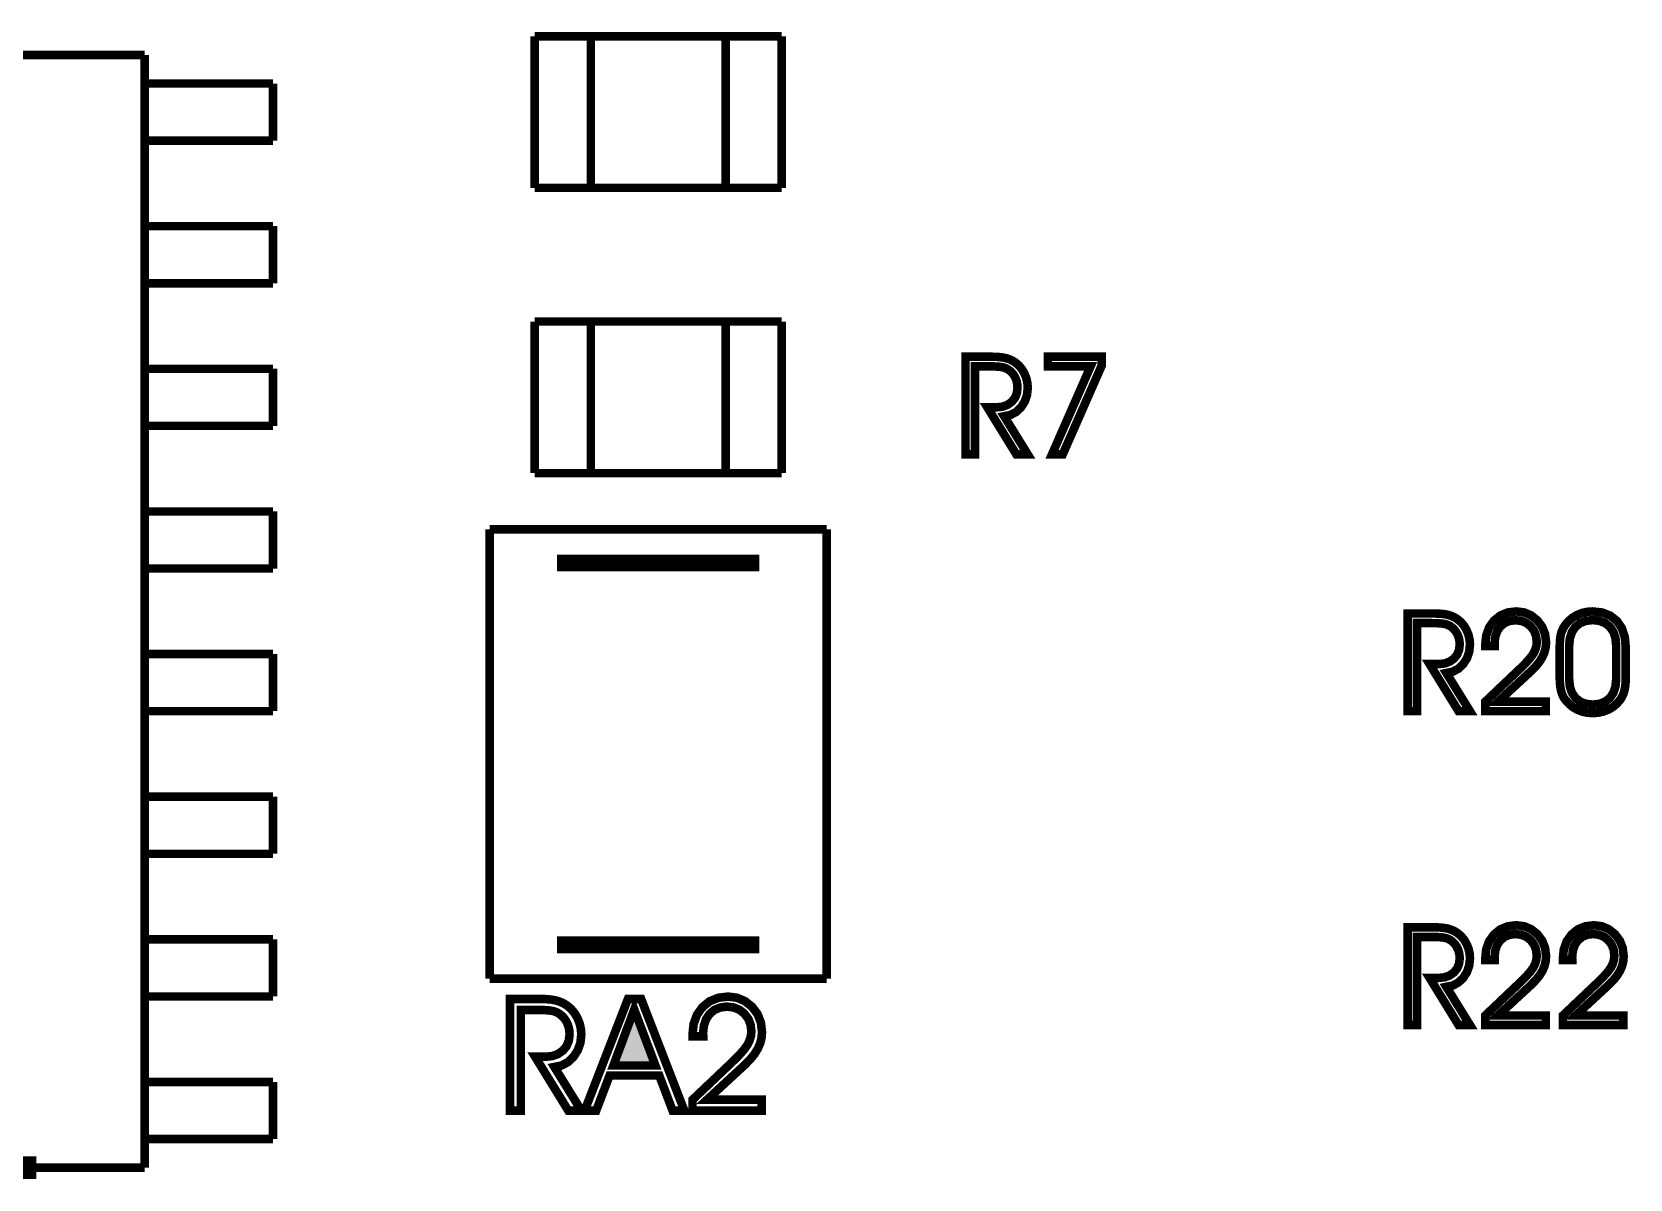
# Model space of a CAD drawing. Extents: x -1.96 to 2.19, y -1.6 to 2.11.
# Drawn here: x -0.038 to 0.522, y 0.529 to 0.932 of the extents above; entities that cross this region are included whole.
import ezdxf

# ---------------------------------------------------------------- set-up
doc = ezdxf.new("R2010")
doc.units = 0
doc.header["$LTSCALE"] = 0.000394
doc.layers.add('M4', color=7, linetype='CONTINUOUS')
doc.layers.add('TO', color=7, linetype='CONTINUOUS')

msp = doc.modelspace()

# ---------------------------------------------------------------- linework, layer by layer
at = {"layer": 'M4', "color": 7, "linetype": 'CONTINUOUS', "const_width": 0.003}
for points in [[(0.13826, 0.876898), (0.13826, 0.930043)], [(0.13826, 0.930043), (0.22487, 0.930043)], [(0.157945, 0.876898), (0.157945, 0.930043)], [(0.205185, 0.876898), (0.205185, 0.930043)], [(0.22487, 0.876898), (0.22487, 0.930043)], [(-0.148433, 0.923472), (0.001567, 0.923472)], [(0.001567, 0.533472), (0.001567, 0.923472)], [(0.001567, 0.913472), (0.046567, 0.913472)], [(0.046567, 0.893472), (0.046567, 0.913472)], [(0.001567, 0.893472), (0.046567, 0.893472)], [(0.13826, 0.876898), (0.22487, 0.876898)], [(0.001567, 0.863472), (0.046567, 0.863472)], [(0.046567, 0.843472), (0.046567, 0.863472)], [(0.001567, 0.843472), (0.046567, 0.843472)], [(0.13826, 0.776898), (0.13826, 0.830043)], [(0.13826, 0.830043), (0.22487, 0.830043)], [(0.157945, 0.776898), (0.157945, 0.830043)], [(0.205185, 0.776898), (0.205185, 0.830043)], [(0.22487, 0.776898), (0.22487, 0.830043)], [(0.001567, 0.813472), (0.046567, 0.813472)], [(0.046567, 0.793472), (0.046567, 0.813472)], [(0.001567, 0.793472), (0.046567, 0.793472)], [(0.13826, 0.776898), (0.22487, 0.776898)], [(0.001567, 0.763472), (0.046567, 0.763472)], [(0.046567, 0.743472), (0.046567, 0.763472)], [(0.122512, 0.757213), (0.240618, 0.757213)], [(0.122512, 0.599732), (0.122512, 0.757213)], [(0.240618, 0.599732), (0.240618, 0.757213)], [(0.001567, 0.743472), (0.046567, 0.743472)], [(0.001567, 0.713472), (0.046567, 0.713472)], [(0.046567, 0.693472), (0.046567, 0.713472)], [(0.001567, 0.693472), (0.046567, 0.693472)], [(0.001567, 0.663472), (0.046567, 0.663472)], [(0.046567, 0.643472), (0.046567, 0.663472)], [(0.001567, 0.643472), (0.046567, 0.643472)], [(0.001567, 0.613472), (0.046567, 0.613472)], [(0.046567, 0.593472), (0.046567, 0.613472)], [(0.122512, 0.599732), (0.240618, 0.599732)], [(0.001567, 0.593472), (0.046567, 0.593472)], [(0.001567, 0.563472), (0.046567, 0.563472)], [(0.046567, 0.543472), (0.046567, 0.563472)], [(0.001567, 0.543472), (0.046567, 0.543472)], [(-0.043433, 0.533472), (0.001567, 0.533472)]]:
    msp.add_lwpolyline(points, dxfattribs=at)
at = {"layer": 'TO', "color": 7, "linetype": 'CONTINUOUS'}
for points, const_width in [([(0.292579, 0.814339), (0.292579, 0.783472), (0.289268, 0.783472), (0.289268, 0.817701), (0.298461, 0.817701), (0.300351, 0.81765), (0.301976, 0.817497), (0.303339, 0.817244), (0.30453, 0.816871), (0.305646, 0.816366), (0.306685, 0.815728), (0.307955, 0.814665), (0.309032, 0.813387), (0.309921, 0.811894), (0.31058, 0.810264), (0.310975, 0.808571), (0.311106, 0.806815), (0.310845, 0.804289), (0.310059, 0.802009), (0.308748, 0.799976), (0.307039, 0.79835), (0.305069, 0.797307), (0.302835, 0.796846), (0.311106, 0.783472), (0.30711, 0.783472), (0.296953, 0.799976), (0.300197, 0.799976), (0.302226, 0.800188), (0.303985, 0.800822), (0.305476, 0.801878), (0.306606, 0.803268), (0.307285, 0.804901), (0.307512, 0.806772), (0.307442, 0.807941), (0.307234, 0.809038), (0.306886, 0.810063), (0.306407, 0.811008), (0.305792, 0.811868), (0.305043, 0.812646), (0.304322, 0.813197), (0.30351, 0.813632), (0.30261, 0.813953), (0.301415, 0.814168), (0.299724, 0.814296), (0.297539, 0.814339), (0.292579, 0.814339)], 0.003), ([(0.292579, 0.814339), (0.292579, 0.783472), (0.289268, 0.783472), (0.289268, 0.817701), (0.298461, 0.817701), (0.300351, 0.81765), (0.301976, 0.817497), (0.303339, 0.817244), (0.30453, 0.816871), (0.305646, 0.816366), (0.306685, 0.815728), (0.307955, 0.814665), (0.309032, 0.813387), (0.309921, 0.811894), (0.31058, 0.810264), (0.310975, 0.808571), (0.311106, 0.806815), (0.310845, 0.804289), (0.310059, 0.802009), (0.308748, 0.799976), (0.307039, 0.79835), (0.305069, 0.797307), (0.302835, 0.796846), (0.311106, 0.783472), (0.30711, 0.783472), (0.296953, 0.799976), (0.300197, 0.799976), (0.302226, 0.800188), (0.303985, 0.800822), (0.305476, 0.801878), (0.306606, 0.803268), (0.307285, 0.804901), (0.307512, 0.806772), (0.307442, 0.807941), (0.307234, 0.809038), (0.306886, 0.810063), (0.306407, 0.811008), (0.305792, 0.811868), (0.305043, 0.812646), (0.304322, 0.813197), (0.30351, 0.813632), (0.30261, 0.813953), (0.301415, 0.814168), (0.299724, 0.814296), (0.297539, 0.814339), (0.292579, 0.814339)], 0.003), ([(0.323358, 0.783472), (0.319598, 0.783472), (0.333142, 0.814339), (0.318161, 0.814339), (0.318161, 0.817701), (0.337039, 0.817701), (0.337039, 0.814622), (0.323358, 0.783472)], 0.003), ([(0.323358, 0.783472), (0.319598, 0.783472), (0.333142, 0.814339), (0.318161, 0.814339), (0.318161, 0.817701), (0.337039, 0.817701), (0.337039, 0.814622), (0.323358, 0.783472)], 0.003), ([(0.146134, 0.745402), (0.216996, 0.745402)], 0.005906), ([(0.447579, 0.724339), (0.447579, 0.693472), (0.444268, 0.693472), (0.444268, 0.727701), (0.453461, 0.727701), (0.455351, 0.72765), (0.456976, 0.727497), (0.458339, 0.727244), (0.45953, 0.726871), (0.460646, 0.726366), (0.461685, 0.725728), (0.462955, 0.724665), (0.464032, 0.723387), (0.464921, 0.721894), (0.46558, 0.720264), (0.465975, 0.718571), (0.466106, 0.716815), (0.465845, 0.714289), (0.465059, 0.712009), (0.463748, 0.709976), (0.462039, 0.70835), (0.460069, 0.707307), (0.457835, 0.706846), (0.466106, 0.693472), (0.46211, 0.693472), (0.451953, 0.709976), (0.455197, 0.709976), (0.457226, 0.710188), (0.458985, 0.710822), (0.460476, 0.711878), (0.461606, 0.713268), (0.462285, 0.714901), (0.462512, 0.716772), (0.462442, 0.717941), (0.462234, 0.719038), (0.461886, 0.720063), (0.461407, 0.721008), (0.460792, 0.721868), (0.460043, 0.722646), (0.459322, 0.723197), (0.45851, 0.723632), (0.45761, 0.723953), (0.456415, 0.724168), (0.454724, 0.724296), (0.452539, 0.724339), (0.447579, 0.724339)], 0.003), ([(0.447579, 0.724339), (0.447579, 0.693472), (0.444268, 0.693472), (0.444268, 0.727701), (0.453461, 0.727701), (0.455351, 0.72765), (0.456976, 0.727497), (0.458339, 0.727244), (0.45953, 0.726871), (0.460646, 0.726366), (0.461685, 0.725728), (0.462955, 0.724665), (0.464032, 0.723387), (0.464921, 0.721894), (0.46558, 0.720264), (0.465975, 0.718571), (0.466106, 0.716815), (0.465845, 0.714289), (0.465059, 0.712009), (0.463748, 0.709976), (0.462039, 0.70835), (0.460069, 0.707307), (0.457835, 0.706846), (0.466106, 0.693472), (0.46211, 0.693472), (0.451953, 0.709976), (0.455197, 0.709976), (0.457226, 0.710188), (0.458985, 0.710822), (0.460476, 0.711878), (0.461606, 0.713268), (0.462285, 0.714901), (0.462512, 0.716772), (0.462442, 0.717941), (0.462234, 0.719038), (0.461886, 0.720063), (0.461407, 0.721008), (0.460792, 0.721868), (0.460043, 0.722646), (0.459322, 0.723197), (0.45851, 0.723632), (0.45761, 0.723953), (0.456415, 0.724168), (0.454724, 0.724296), (0.452539, 0.724339), (0.447579, 0.724339)], 0.003), ([(0.492689, 0.693472), (0.471469, 0.693472), (0.471469, 0.696787), (0.483598, 0.708299), (0.485727, 0.710412), (0.487311, 0.712207), (0.488358, 0.713685), (0.489004, 0.715016), (0.489391, 0.716379), (0.48952, 0.717776), (0.489287, 0.719803), (0.488587, 0.721601), (0.487417, 0.723169), (0.485888, 0.724378), (0.484105, 0.725102), (0.482067, 0.725343), (0.479991, 0.725096), (0.478212, 0.724354), (0.476732, 0.723118), (0.475621, 0.721473), (0.474954, 0.719503), (0.474732, 0.717205), (0.474735, 0.71707), (0.474743, 0.716906), (0.474756, 0.716717), (0.47477, 0.716526), (0.47478, 0.716369), (0.474783, 0.716244), (0.471469, 0.716244), (0.471469, 0.716756), (0.471806, 0.719994), (0.472819, 0.722802), (0.474508, 0.725181), (0.476733, 0.726981), (0.479347, 0.728064), (0.482346, 0.728425), (0.485105, 0.728077), (0.487571, 0.727032), (0.489744, 0.725287), (0.491436, 0.72303), (0.49245, 0.720449), (0.492787, 0.717543), (0.492645, 0.715796), (0.492218, 0.714097), (0.491504, 0.712449), (0.490487, 0.710811), (0.489136, 0.709139), (0.487453, 0.707433), (0.475913, 0.696787), (0.492689, 0.696787), (0.492689, 0.693472)], 0.003), ([(0.492689, 0.693472), (0.471469, 0.693472), (0.471469, 0.696787), (0.483598, 0.708299), (0.485727, 0.710412), (0.487311, 0.712207), (0.488358, 0.713685), (0.489004, 0.715016), (0.489391, 0.716379), (0.48952, 0.717776), (0.489287, 0.719803), (0.488587, 0.721601), (0.487417, 0.723169), (0.485888, 0.724378), (0.484105, 0.725102), (0.482067, 0.725343), (0.479991, 0.725096), (0.478212, 0.724354), (0.476732, 0.723118), (0.475621, 0.721473), (0.474954, 0.719503), (0.474732, 0.717205), (0.474735, 0.71707), (0.474743, 0.716906), (0.474756, 0.716717), (0.47477, 0.716526), (0.47478, 0.716369), (0.474783, 0.716244), (0.471469, 0.716244), (0.471469, 0.716756), (0.471806, 0.719994), (0.472819, 0.722802), (0.474508, 0.725181), (0.476733, 0.726981), (0.479347, 0.728064), (0.482346, 0.728425), (0.485105, 0.728077), (0.487571, 0.727032), (0.489744, 0.725287), (0.491436, 0.72303), (0.49245, 0.720449), (0.492787, 0.717543), (0.492645, 0.715796), (0.492218, 0.714097), (0.491504, 0.712449), (0.490487, 0.710811), (0.489136, 0.709139), (0.487453, 0.707433), (0.475913, 0.696787), (0.492689, 0.696787), (0.492689, 0.693472)], 0.003), ([(0.497563, 0.705508), (0.497563, 0.715657), (0.497615, 0.717689), (0.497773, 0.719353), (0.498035, 0.720657), (0.498415, 0.72175), (0.49893, 0.722797), (0.499583, 0.723795), (0.500798, 0.725167), (0.502181, 0.726311), (0.503732, 0.727228), (0.505423, 0.727892), (0.507221, 0.728292), (0.50913, 0.728425), (0.512463, 0.728053), (0.515291, 0.726939), (0.517614, 0.725087), (0.519337, 0.722577), (0.520372, 0.719499), (0.520717, 0.71585), (0.520717, 0.705362), (0.520667, 0.703623), (0.520517, 0.702092), (0.520268, 0.700776), (0.519912, 0.699606), (0.519436, 0.698536), (0.518839, 0.697563), (0.517655, 0.696157), (0.516268, 0.694982), (0.514677, 0.694035), (0.512933, 0.693345), (0.511084, 0.69293), (0.50913, 0.692791), (0.507224, 0.692923), (0.505431, 0.693317), (0.503748, 0.693976), (0.50219, 0.69489), (0.500789, 0.696038), (0.499535, 0.697421), (0.498909, 0.698362), (0.498409, 0.699432), (0.498035, 0.70063), (0.497773, 0.702013), (0.497615, 0.70364), (0.497563, 0.705508)], 0.003), ([(0.497563, 0.705508), (0.497563, 0.715657), (0.497615, 0.717689), (0.497773, 0.719353), (0.498035, 0.720657), (0.498415, 0.72175), (0.49893, 0.722797), (0.499583, 0.723795), (0.500798, 0.725167), (0.502181, 0.726311), (0.503732, 0.727228), (0.505423, 0.727892), (0.507221, 0.728292), (0.50913, 0.728425), (0.512463, 0.728053), (0.515291, 0.726939), (0.517614, 0.725087), (0.519337, 0.722577), (0.520372, 0.719499), (0.520717, 0.71585), (0.520717, 0.705362), (0.520667, 0.703623), (0.520517, 0.702092), (0.520268, 0.700776), (0.519912, 0.699606), (0.519436, 0.698536), (0.518839, 0.697563), (0.517655, 0.696157), (0.516268, 0.694982), (0.514677, 0.694035), (0.512933, 0.693345), (0.511084, 0.69293), (0.50913, 0.692791), (0.507224, 0.692923), (0.505431, 0.693317), (0.503748, 0.693976), (0.50219, 0.69489), (0.500789, 0.696038), (0.499535, 0.697421), (0.498909, 0.698362), (0.498409, 0.699432), (0.498035, 0.70063), (0.497773, 0.702013), (0.497615, 0.70364), (0.497563, 0.705508)], 0.003), ([(0.500874, 0.70478), (0.501118, 0.702149), (0.501849, 0.69994), (0.503067, 0.69815), (0.504709, 0.696832), (0.506727, 0.69604), (0.509122, 0.695776), (0.511512, 0.696038), (0.513528, 0.696822), (0.515173, 0.698126), (0.516384, 0.699898), (0.517112, 0.702085), (0.517354, 0.704681), (0.517354, 0.716484), (0.517111, 0.719068), (0.51638, 0.721251), (0.515157, 0.723031), (0.513509, 0.724341), (0.511498, 0.725127), (0.509122, 0.72539), (0.506727, 0.725125), (0.504709, 0.724331), (0.503067, 0.723008), (0.501849, 0.721204), (0.501118, 0.718983), (0.500874, 0.716339), (0.500874, 0.70478)], 0.003), ([(0.500874, 0.70478), (0.501118, 0.702149), (0.501849, 0.69994), (0.503067, 0.69815), (0.504709, 0.696832), (0.506727, 0.69604), (0.509122, 0.695776), (0.511512, 0.696038), (0.513528, 0.696822), (0.515173, 0.698126), (0.516384, 0.699898), (0.517112, 0.702085), (0.517354, 0.704681), (0.517354, 0.716484), (0.517111, 0.719068), (0.51638, 0.721251), (0.515157, 0.723031), (0.513509, 0.724341), (0.511498, 0.725127), (0.509122, 0.72539), (0.506727, 0.725125), (0.504709, 0.724331), (0.503067, 0.723008), (0.501849, 0.721204), (0.501118, 0.718983), (0.500874, 0.716339), (0.500874, 0.70478)], 0.003), ([(0.447579, 0.614339), (0.447579, 0.583472), (0.444268, 0.583472), (0.444268, 0.617701), (0.453461, 0.617701), (0.455351, 0.61765), (0.456976, 0.617497), (0.458339, 0.617244), (0.45953, 0.616871), (0.460646, 0.616366), (0.461685, 0.615728), (0.462955, 0.614665), (0.464032, 0.613387), (0.464921, 0.611894), (0.46558, 0.610264), (0.465975, 0.608571), (0.466106, 0.606815), (0.465845, 0.604289), (0.465059, 0.602009), (0.463748, 0.599976), (0.462039, 0.59835), (0.460069, 0.597307), (0.457835, 0.596846), (0.466106, 0.583472), (0.46211, 0.583472), (0.451953, 0.599976), (0.455197, 0.599976), (0.457226, 0.600188), (0.458985, 0.600822), (0.460476, 0.601878), (0.461606, 0.603268), (0.462285, 0.604901), (0.462512, 0.606772), (0.462442, 0.607941), (0.462234, 0.609038), (0.461886, 0.610063), (0.461407, 0.611008), (0.460792, 0.611868), (0.460043, 0.612646), (0.459322, 0.613197), (0.45851, 0.613632), (0.45761, 0.613953), (0.456415, 0.614168), (0.454724, 0.614296), (0.452539, 0.614339), (0.447579, 0.614339)], 0.003), ([(0.447579, 0.614339), (0.447579, 0.583472), (0.444268, 0.583472), (0.444268, 0.617701), (0.453461, 0.617701), (0.455351, 0.61765), (0.456976, 0.617497), (0.458339, 0.617244), (0.45953, 0.616871), (0.460646, 0.616366), (0.461685, 0.615728), (0.462955, 0.614665), (0.464032, 0.613387), (0.464921, 0.611894), (0.46558, 0.610264), (0.465975, 0.608571), (0.466106, 0.606815), (0.465845, 0.604289), (0.465059, 0.602009), (0.463748, 0.599976), (0.462039, 0.59835), (0.460069, 0.597307), (0.457835, 0.596846), (0.466106, 0.583472), (0.46211, 0.583472), (0.451953, 0.599976), (0.455197, 0.599976), (0.457226, 0.600188), (0.458985, 0.600822), (0.460476, 0.601878), (0.461606, 0.603268), (0.462285, 0.604901), (0.462512, 0.606772), (0.462442, 0.607941), (0.462234, 0.609038), (0.461886, 0.610063), (0.461407, 0.611008), (0.460792, 0.611868), (0.460043, 0.612646), (0.459322, 0.613197), (0.45851, 0.613632), (0.45761, 0.613953), (0.456415, 0.614168), (0.454724, 0.614296), (0.452539, 0.614339), (0.447579, 0.614339)], 0.003), ([(0.492689, 0.583472), (0.471469, 0.583472), (0.471469, 0.586787), (0.483598, 0.598299), (0.485727, 0.600412), (0.487311, 0.602207), (0.488358, 0.603685), (0.489004, 0.605016), (0.489391, 0.606379), (0.48952, 0.607776), (0.489287, 0.609803), (0.488587, 0.611601), (0.487417, 0.613169), (0.485888, 0.614378), (0.484105, 0.615102), (0.482067, 0.615343), (0.479991, 0.615096), (0.478212, 0.614354), (0.476732, 0.613118), (0.475621, 0.611473), (0.474954, 0.609503), (0.474732, 0.607205), (0.474735, 0.60707), (0.474743, 0.606906), (0.474756, 0.606717), (0.47477, 0.606526), (0.47478, 0.606369), (0.474783, 0.606244), (0.471469, 0.606244), (0.471469, 0.606756), (0.471806, 0.609994), (0.472819, 0.612802), (0.474508, 0.615181), (0.476733, 0.616981), (0.479347, 0.618064), (0.482346, 0.618425), (0.485105, 0.618077), (0.487571, 0.617032), (0.489744, 0.615287), (0.491436, 0.61303), (0.49245, 0.610449), (0.492787, 0.607543), (0.492645, 0.605796), (0.492218, 0.604097), (0.491504, 0.602449), (0.490487, 0.600811), (0.489136, 0.599139), (0.487453, 0.597433), (0.475913, 0.586787), (0.492689, 0.586787), (0.492689, 0.583472)], 0.003), ([(0.492689, 0.583472), (0.471469, 0.583472), (0.471469, 0.586787), (0.483598, 0.598299), (0.485727, 0.600412), (0.487311, 0.602207), (0.488358, 0.603685), (0.489004, 0.605016), (0.489391, 0.606379), (0.48952, 0.607776), (0.489287, 0.609803), (0.488587, 0.611601), (0.487417, 0.613169), (0.485888, 0.614378), (0.484105, 0.615102), (0.482067, 0.615343), (0.479991, 0.615096), (0.478212, 0.614354), (0.476732, 0.613118), (0.475621, 0.611473), (0.474954, 0.609503), (0.474732, 0.607205), (0.474735, 0.60707), (0.474743, 0.606906), (0.474756, 0.606717), (0.47477, 0.606526), (0.47478, 0.606369), (0.474783, 0.606244), (0.471469, 0.606244), (0.471469, 0.606756), (0.471806, 0.609994), (0.472819, 0.612802), (0.474508, 0.615181), (0.476733, 0.616981), (0.479347, 0.618064), (0.482346, 0.618425), (0.485105, 0.618077), (0.487571, 0.617032), (0.489744, 0.615287), (0.491436, 0.61303), (0.49245, 0.610449), (0.492787, 0.607543), (0.492645, 0.605796), (0.492218, 0.604097), (0.491504, 0.602449), (0.490487, 0.600811), (0.489136, 0.599139), (0.487453, 0.597433), (0.475913, 0.586787), (0.492689, 0.586787), (0.492689, 0.583472)], 0.003), ([(0.51989, 0.583472), (0.498669, 0.583472), (0.498669, 0.586787), (0.510799, 0.598299), (0.512927, 0.600412), (0.514512, 0.602207), (0.515559, 0.603685), (0.516205, 0.605016), (0.516592, 0.606379), (0.51672, 0.607776), (0.516488, 0.609803), (0.515788, 0.611601), (0.514618, 0.613169), (0.513089, 0.614378), (0.511306, 0.615102), (0.509268, 0.615343), (0.507192, 0.615096), (0.505413, 0.614354), (0.503933, 0.613118), (0.502821, 0.611473), (0.502155, 0.609503), (0.501933, 0.607205), (0.501936, 0.60707), (0.501944, 0.606906), (0.501957, 0.606717), (0.501971, 0.606526), (0.501981, 0.606369), (0.501984, 0.606244), (0.498669, 0.606244), (0.498669, 0.606756), (0.499007, 0.609994), (0.50002, 0.612802), (0.501709, 0.615181), (0.503934, 0.616981), (0.506547, 0.618064), (0.509547, 0.618425), (0.512306, 0.618077), (0.514772, 0.617032), (0.516945, 0.615287), (0.518637, 0.61303), (0.519651, 0.610449), (0.519988, 0.607543), (0.519846, 0.605796), (0.519419, 0.604097), (0.518705, 0.602449), (0.517688, 0.600811), (0.516337, 0.599139), (0.514654, 0.597433), (0.503114, 0.586787), (0.51989, 0.586787), (0.51989, 0.583472)], 0.003), ([(0.51989, 0.583472), (0.498669, 0.583472), (0.498669, 0.586787), (0.510799, 0.598299), (0.512927, 0.600412), (0.514512, 0.602207), (0.515559, 0.603685), (0.516205, 0.605016), (0.516592, 0.606379), (0.51672, 0.607776), (0.516488, 0.609803), (0.515788, 0.611601), (0.514618, 0.613169), (0.513089, 0.614378), (0.511306, 0.615102), (0.509268, 0.615343), (0.507192, 0.615096), (0.505413, 0.614354), (0.503933, 0.613118), (0.502821, 0.611473), (0.502155, 0.609503), (0.501933, 0.607205), (0.501936, 0.60707), (0.501944, 0.606906), (0.501957, 0.606717), (0.501971, 0.606526), (0.501981, 0.606369), (0.501984, 0.606244), (0.498669, 0.606244), (0.498669, 0.606756), (0.499007, 0.609994), (0.50002, 0.612802), (0.501709, 0.615181), (0.503934, 0.616981), (0.506547, 0.618064), (0.509547, 0.618425), (0.512306, 0.618077), (0.514772, 0.617032), (0.516945, 0.615287), (0.518637, 0.61303), (0.519651, 0.610449), (0.519988, 0.607543), (0.519846, 0.605796), (0.519419, 0.604097), (0.518705, 0.602449), (0.517688, 0.600811), (0.516337, 0.599139), (0.514654, 0.597433), (0.503114, 0.586787), (0.51989, 0.586787), (0.51989, 0.583472)], 0.003), ([(0.146134, 0.611543), (0.216996, 0.611543)], 0.005906), ([(0.133441, 0.588748), (0.133441, 0.553472), (0.129654, 0.553472), (0.129654, 0.592591), (0.140161, 0.592591), (0.142321, 0.592533), (0.144178, 0.592358), (0.145736, 0.592067), (0.147098, 0.591643), (0.148372, 0.591065), (0.149563, 0.590335), (0.151012, 0.589122), (0.152242, 0.587662), (0.153256, 0.585953), (0.154012, 0.58409), (0.154464, 0.582156), (0.154614, 0.58015), (0.154315, 0.577263), (0.153416, 0.574657), (0.151917, 0.572335), (0.149964, 0.570476), (0.147713, 0.569285), (0.145161, 0.56876), (0.154614, 0.553472), (0.150047, 0.553472), (0.138437, 0.572335), (0.142142, 0.572335), (0.144462, 0.572576), (0.146473, 0.573301), (0.148177, 0.574508), (0.149468, 0.576097), (0.150245, 0.577963), (0.150504, 0.580102), (0.150425, 0.581437), (0.150188, 0.582691), (0.149791, 0.583862), (0.149244, 0.584941), (0.148541, 0.585925), (0.147681, 0.586815), (0.146858, 0.587445), (0.145932, 0.587943), (0.144902, 0.588311), (0.143536, 0.588554), (0.141604, 0.588699), (0.139106, 0.588748), (0.133441, 0.588748)], 0.003), ([(0.133441, 0.588748), (0.133441, 0.553472), (0.129654, 0.553472), (0.129654, 0.592591), (0.140161, 0.592591), (0.142321, 0.592533), (0.144178, 0.592358), (0.145736, 0.592067), (0.147098, 0.591643), (0.148372, 0.591065), (0.149563, 0.590335), (0.151012, 0.589122), (0.152242, 0.587662), (0.153256, 0.585953), (0.154012, 0.58409), (0.154464, 0.582156), (0.154614, 0.58015), (0.154315, 0.577263), (0.153416, 0.574657), (0.151917, 0.572335), (0.149964, 0.570476), (0.147713, 0.569285), (0.145161, 0.56876), (0.154614, 0.553472), (0.150047, 0.553472), (0.138437, 0.572335), (0.142142, 0.572335), (0.144462, 0.572576), (0.146473, 0.573301), (0.148177, 0.574508), (0.149468, 0.576097), (0.150245, 0.577963), (0.150504, 0.580102), (0.150425, 0.581437), (0.150188, 0.582691), (0.149791, 0.583862), (0.149244, 0.584941), (0.148541, 0.585925), (0.147681, 0.586815), (0.146858, 0.587445), (0.145932, 0.587943), (0.144902, 0.588311), (0.143536, 0.588554), (0.141604, 0.588699), (0.139106, 0.588748), (0.133441, 0.588748)], 0.003), ([(0.159846, 0.553472), (0.155795, 0.553472), (0.170972, 0.592591), (0.175594, 0.592591), (0.190724, 0.553472), (0.186614, 0.553472), (0.181937, 0.565752), (0.164524, 0.565752), (0.159846, 0.553472)], 0.003), ([(0.159846, 0.553472), (0.155795, 0.553472), (0.170972, 0.592591), (0.175594, 0.592591), (0.190724, 0.553472), (0.186614, 0.553472), (0.181937, 0.565752), (0.164524, 0.565752), (0.159846, 0.553472)], 0.003), ([(0.217846, 0.553472), (0.193591, 0.553472), (0.193591, 0.55726), (0.207457, 0.570417), (0.209886, 0.572832), (0.211698, 0.574884), (0.212894, 0.576571), (0.213634, 0.578093), (0.214077, 0.579652), (0.214224, 0.581248), (0.213958, 0.583565), (0.213158, 0.58562), (0.211823, 0.587409), (0.210073, 0.588792), (0.208035, 0.589619), (0.205705, 0.589894), (0.203334, 0.589612), (0.2013, 0.588767), (0.199606, 0.587354), (0.198339, 0.585474), (0.197577, 0.583224), (0.197323, 0.580598), (0.197326, 0.580443), (0.197336, 0.580255), (0.19735, 0.580039), (0.197366, 0.579821), (0.197375, 0.579641), (0.197378, 0.579496), (0.193591, 0.579496), (0.193591, 0.580083), (0.193977, 0.583782), (0.195135, 0.586992), (0.197067, 0.589713), (0.19961, 0.591768), (0.202598, 0.593005), (0.206028, 0.593417), (0.209179, 0.593019), (0.211996, 0.591824), (0.21448, 0.589831), (0.216412, 0.587251), (0.217571, 0.584301), (0.217957, 0.580984), (0.217795, 0.578985), (0.217306, 0.577042), (0.216488, 0.575157), (0.215326, 0.573288), (0.213784, 0.57138), (0.211858, 0.569429), (0.198673, 0.55726), (0.217846, 0.55726), (0.217846, 0.553472)], 0.003), ([(0.217846, 0.553472), (0.193591, 0.553472), (0.193591, 0.55726), (0.207457, 0.570417), (0.209886, 0.572832), (0.211698, 0.574884), (0.212894, 0.576571), (0.213634, 0.578093), (0.214077, 0.579652), (0.214224, 0.581248), (0.213958, 0.583565), (0.213158, 0.58562), (0.211823, 0.587409), (0.210073, 0.588792), (0.208035, 0.589619), (0.205705, 0.589894), (0.203334, 0.589612), (0.2013, 0.588767), (0.199606, 0.587354), (0.198339, 0.585474), (0.197577, 0.583224), (0.197323, 0.580598), (0.197326, 0.580443), (0.197336, 0.580255), (0.19735, 0.580039), (0.197366, 0.579821), (0.197375, 0.579641), (0.197378, 0.579496), (0.193591, 0.579496), (0.193591, 0.580083), (0.193977, 0.583782), (0.195135, 0.586992), (0.197067, 0.589713), (0.19961, 0.591768), (0.202598, 0.593005), (0.206028, 0.593417), (0.209179, 0.593019), (0.211996, 0.591824), (0.21448, 0.589831), (0.216412, 0.587251), (0.217571, 0.584301), (0.217957, 0.580984), (0.217795, 0.578985), (0.217306, 0.577042), (0.216488, 0.575157), (0.215326, 0.573288), (0.213784, 0.57138), (0.211858, 0.569429), (0.198673, 0.55726), (0.217846, 0.55726), (0.217846, 0.553472)], 0.003), ([(0.180591, 0.569272), (0.173173, 0.588913), (0.165862, 0.569272), (0.180591, 0.569272)], 0.003), ([(0.180591, 0.569272), (0.173173, 0.588913), (0.165862, 0.569272), (0.180591, 0.569272)], 0.003), ([(-0.053433, 0.533472), (-0.036433, 0.533472)], 0.008)]:
    msp.add_lwpolyline(points, dxfattribs=dict(at, const_width=const_width))
at = {"layer": 'TO', "color": 7}
msp.add_solid([(0.180591, 0.569272), (0.173173, 0.588913), (0.180591, 0.569272), (0.165862, 0.569272)], dxfattribs=at)

doc.saveas('drawing.dxf')
